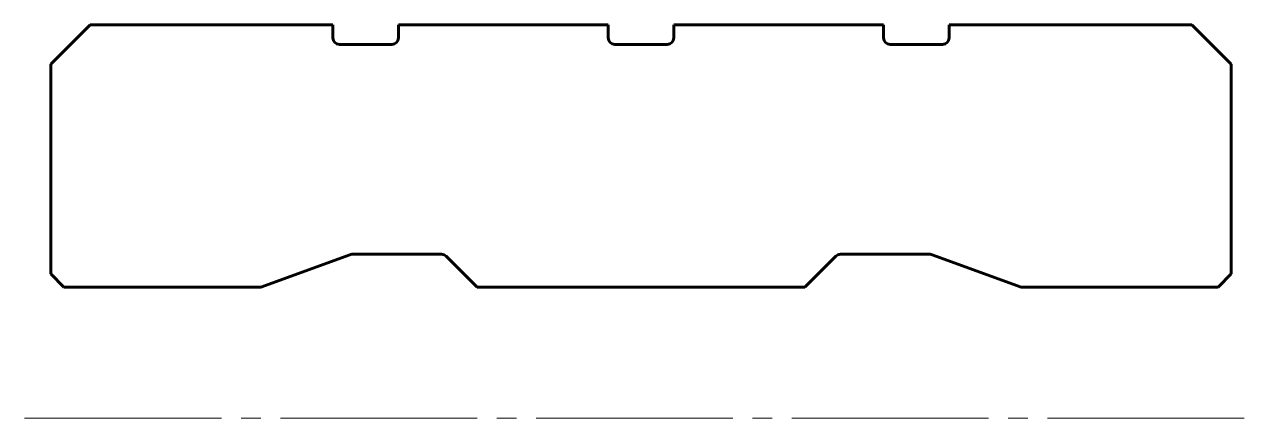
# Model space of a CAD drawing. Header units: millimetres. Extents: x -2 to 92, y 0 to 30.
import ezdxf

# ---------------------------------------------------------------- set-up
doc = ezdxf.new("R2010")
doc.units = ezdxf.units.MM
doc.linetypes.add('K5LT_AXLED', pattern=[19.5, 15, -1.5, 1.5, -1.5])
doc.linetypes.add('K5LT_BASIC', pattern=[0])

msp = doc.modelspace()

# ---------------------------------------------------------------- linework, layer by layer
at = {"color": 150, "linetype": 'K5LT_BASIC', "lineweight": 60, "true_color": 0x0080ff}
for p, q in [((0, 27), (3, 30)), ((3, 30), (21.5, 30)), ((21.5, 30), (21.5, 29)), ((26.5, 29), (26.5, 30)), ((26.5, 30), (42.5, 30)), ((42.5, 30), (42.5, 29)), ((47.5, 29), (47.5, 30)), ((47.5, 30), (63.5, 30)), ((63.5, 30), (63.5, 29)), ((68.5, 29), (68.5, 30)), ((68.5, 30), (87, 30)), ((90, 27), (87, 30)), ((22, 28.5), (26, 28.5)), ((43, 28.5), (47, 28.5)), ((64, 28.5), (68, 28.5)), ((0, 11), (0, 27)), ((90, 27), (90, 11)), ((16, 10), (22.786, 12.47)), ((22.957, 12.5), (29.793, 12.5)), ((32.5, 10), (30.146, 12.354)), ((57.5, 10), (59.854, 12.354)), ((67.043, 12.5), (60.207, 12.5)), ((74, 10), (67.214, 12.47)), ((1, 10), (0, 11)), ((89, 10), (90, 11)), ((1, 10), (16, 10)), ((32.5, 10), (57.5, 10)), ((74, 10), (89, 10))]:
    msp.add_line(p, q, dxfattribs=at)
at = {"color": 30, "linetype": 'K5LT_AXLED', "lineweight": 18, "true_color": 0xff8000}
msp.add_line((-2, 0), (92, 0), dxfattribs=at)
at = {"color": 150, "linetype": 'K5LT_BASIC', "lineweight": 60, "true_color": 0x0080ff}
for centre, start, end in [((22, 29), 180, 270), ((26, 29), 270, 0), ((43, 29), 180, 270), ((47, 29), 270, 0), ((64, 29), 180, 270), ((68, 29), 270, 0), ((22.957, 12), 90, 110), ((29.793, 12), 45, 90), ((60.207, 12), 90, 135), ((67.043, 12), 70, 90)]:
    msp.add_arc(centre, 0.5, start, end, dxfattribs=at)

doc.saveas('drawing.dxf')
